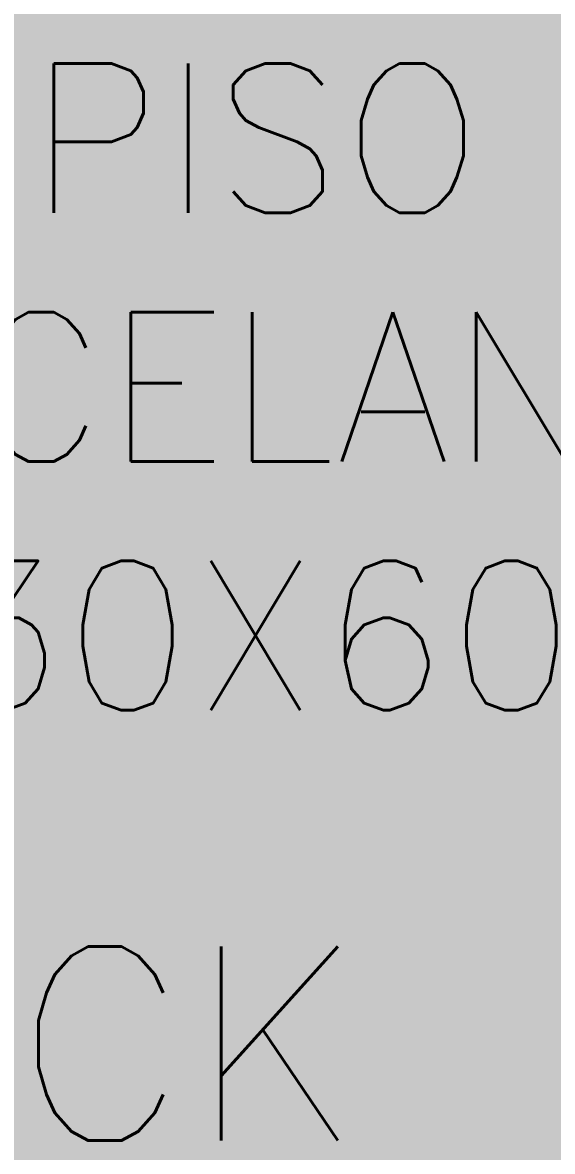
# Model space of a CAD drawing. Header units: metres. Extents: x 8 to 2416, y -346 to 476.
# Drawn here: x 136.669 to 137.202, y -188.913 to -187.778 of the extents above; entities that cross this region are included whole.
import ezdxf

# ---------------------------------------------------------------- set-up
doc = ezdxf.new("R2010")
doc.units = ezdxf.units.M
doc.linetypes.add('0', pattern=[0])
doc.layers.get('0').update_dxf_attribs({"color": 250, "linetype": '0', "lineweight": 20})
for name, color, linetype, lineweight in [('baños', 140, 'Continuous', 0), ('SE-3', 253, 'Continuous', 5), ('textos', 7, 'Continuous', 0)]:
    doc.layers.add(name, color=color, linetype=linetype, lineweight=lineweight)
doc.styles.get("Standard").update_dxf_attribs({"font": 'arial.ttf', "height": 0.1875})

# ---------------------------------------------------------------- blocks, each defined once
blk = doc.blocks.new('PL BASE 1N NASAS 09')
at = {"layer": 'textos', "insert": (-105.5977, -53.6839, -0.2245), "char_height": 0.195, "width": 3.404877, "attachment_point": 7}
blk.add_mtext('{\\Fromans|c0; BACK\\PKITCHEN}', dxfattribs=at)
blk = doc.blocks.new('PL MUEBLES 1N NASAS 09')
at = {"layer": 'baños'}
blk.add_blockref('PL BASE 1N NASAS 09', (162.2615, 88.2033), dxfattribs=at)

msp = doc.modelspace()

# ---------------------------------------------------------------- hatches: boundary and pattern name
at = {"layer": 'SE-3', "true_color": 0x84b4e1, "transparency": 33554508}
h = msp.add_hatch(color=151, dxfattribs=at)
h.dxf.hatch_style = 1
edge = h.paths.add_edge_path()
edge.add_line((137.96706, -184.99253), (136.67102, -184.99253))
edge.add_line((136.67102, -184.99253), (135.61639, -184.99253))
edge.add_line((135.61639, -184.99253), (135.56706, -184.99253))
edge.add_line((135.56706, -184.99253), (135.56706, -185.65253))
edge.add_arc((135.52706, -185.65253), 0.04, -90, 0, ccw=False)
edge.add_line((135.52706, -185.69253), (135.40706, -185.69253))
edge.add_arc((135.40706, -185.65253), 0.04, 180, 270, ccw=False)
edge.add_line((135.36706, -185.65253), (135.36709, -186.68104))
edge.add_arc((135.40706, -186.68253), 0.04, 90, 177.8561, ccw=False)
edge.add_line((135.40706, -186.64253), (135.52706, -186.64253))
edge.add_arc((135.52706, -186.68253), 0.04, 0, 90, ccw=False)
edge.add_line((135.56706, -186.68253), (135.56706, -188.95253))
edge.add_arc((135.52706, -188.95253), 0.04, 271.7357, 360, ccw=False)
edge.add_line((135.52828, -188.99251), (135.40706, -188.99253))
edge.add_arc((135.40706, -188.95253), 0.04, 185.01069, 270, ccw=False)
edge.add_line((135.36722, -188.95603), (135.36706, -189.99253))
edge.add_arc((135.41706, -189.99253), 0.05, 90, 180, ccw=False)
edge.add_line((135.41706, -189.94253), (135.51706, -189.94253))
edge.add_arc((135.51706, -189.99253), 0.05, -0.00018, 90.00003, ccw=False)
edge.add_line((135.56706, -189.99253), (135.56706, -190.52253))
edge.add_arc((135.63706, -190.52253), 0.07, 180, 270)
edge.add_line((135.63706, -190.59253), (137.89206, -190.59549))
edge.add_arc((137.89206, -190.52046), 0.07503, 270, 358.41682)
edge.add_line((137.96706, -190.52253), (137.96706, -184.99253))

# ---------------------------------------------------------------- block references
msp.add_blockref('PL MUEBLES 1N NASAS 09', (79.53659, -223.74611))

# ---------------------------------------------------------------- texts
at = {"layer": 'textos', "color": 5, "insert": (139.02329, -188.46886), "char_height": 0.15, "width": 4.2399171, "attachment_point": 9}
msp.add_mtext('\\pxqc;{\\Fromans|c0;PISO \\PPORCELANATO\\P30X60}', dxfattribs=at)

doc.saveas('drawing.dxf')
